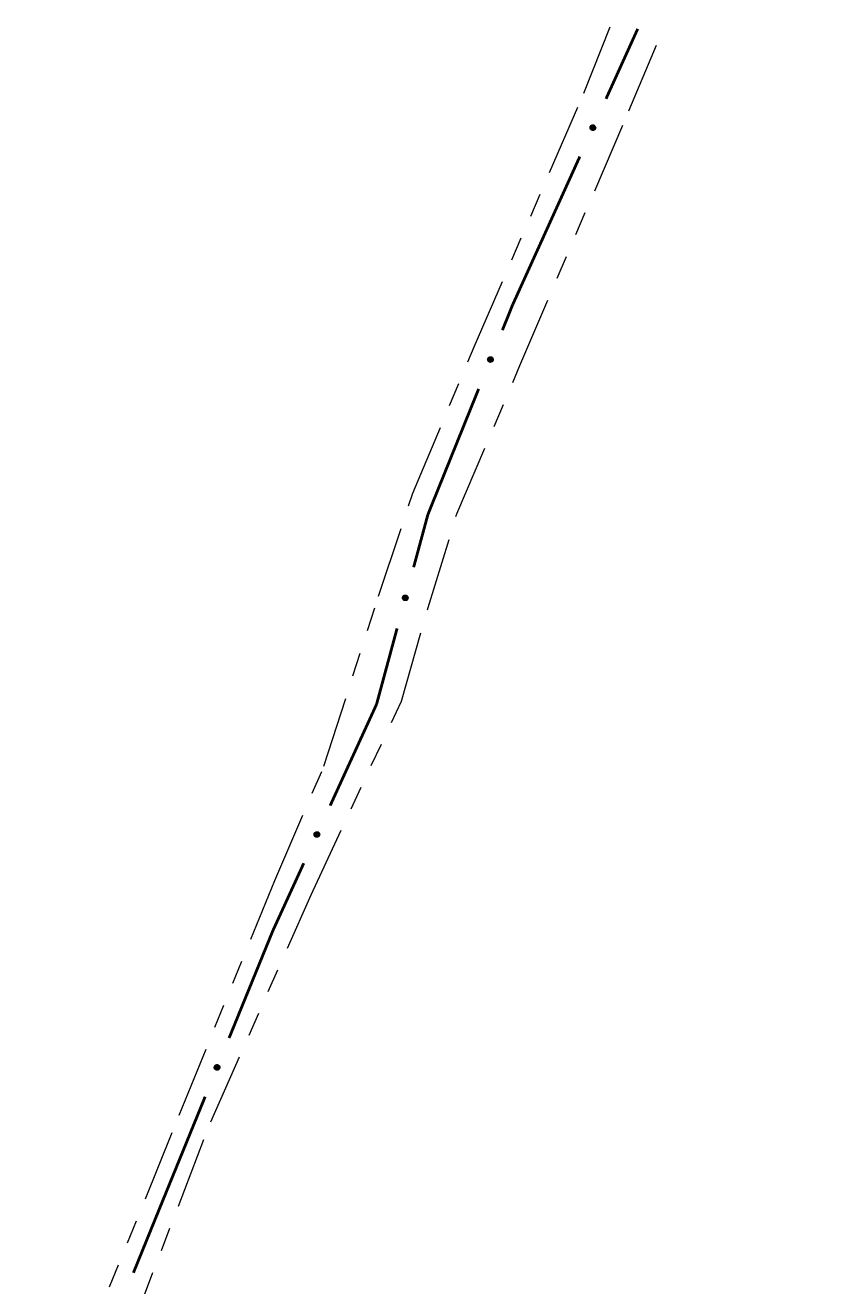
# Model space of a CAD drawing. Extents: x 208948 to 212966, y 4875285 to 4878160.
# Drawn here: x 210238.9 to 210289, y 4876984.6 to 4877064.2 of the extents above; entities that cross this region are included whole.
import ezdxf

# ---------------------------------------------------------------- set-up
doc = ezdxf.new("R2010")
doc.units = 0
doc.header["$LTSCALE"] = 1.5
doc.header["$MEASUREMENT"] = 0
doc.linetypes.add('TRACO_25', pattern=[8, 3, -1, 1, -1, 1, -1])
doc.layers.add('SV-EIXO-RUA-N-PAV', color=6, linetype='CONTINUOUS')
doc.layers.add('SV-RUA-NAO-PAV', color=7, linetype='CONTINUOUS')

msp = doc.modelspace()

# ---------------------------------------------------------------- linework, layer by layer
at = {"layer": 'SV-EIXO-RUA-N-PAV', "const_width": 0.18}
for points in [[(210277.213381, 4877063.177064), (210277.564607, 4877063.951644)], [(210275.561504, 4877059.534084), (210277.213381, 4877063.177064)], [(210269.6725, 4877046.546728), (210273.909626, 4877055.891105)], [(210269.395211, 4877045.860803), (210269.6725, 4877046.546728)], [(210269.020422, 4877044.933693), (210269.395211, 4877045.860803)], [(210264.317141, 4877033.299261), (210267.521265, 4877041.225253)], [(210264.199378, 4877032.86405), (210264.317141, 4877033.299261)], [(210263.415793, 4877029.968192), (210264.199378, 4877032.86405)], [(210261.07574, 4877021.320169), (210262.371013, 4877026.107048)], [(210261.058674, 4877021.282918), (210261.07574, 4877021.320169)], [(210258.14317, 4877014.91897), (210261.058674, 4877021.282918)], [(210254.522472, 4877007.015724), (210256.477168, 4877011.282428)], [(210254.406551, 4877006.731606), (210254.522472, 4877007.015724)], [(210251.76218, 4877000.250302), (210254.406551, 4877006.731606)], [(210247.335016, 4876989.399412), (210250.25111, 4876996.5467)], [(210245.722988, 4876985.433822), (210247.229304, 4876989.13936)], [(210247.229304, 4876989.13936), (210247.335016, 4876989.399412)]]:
    msp.add_lwpolyline(points, dxfattribs=at)
at = {"layer": 'SV-EIXO-RUA-N-PAV'}
for points in [[(210274.575974, 4877057.627198), (210274.558112, 4877057.672728), (210274.552071, 4877057.715512), (210274.557303, 4877057.752645), (210274.570483, 4877057.784254), (210274.587609, 4877057.815072), (210274.61173, 4877057.842334), (210274.645204, 4877057.866662), (210274.690751, 4877057.8849), (210274.734986, 4877057.888208), (210274.771666, 4877057.885026), (210274.805416, 4877057.873181), (210274.835076, 4877057.856043), (210274.862566, 4877057.83005), (210274.886888, 4877057.795887), (210274.904119, 4877057.749643), (210274.909753, 4877057.707659), (210274.90375, 4877057.671874), (210274.891626, 4877057.638019), (210274.873766, 4877057.606766), (210274.849933, 4877057.580141), (210274.815492, 4877057.555714), (210274.769624, 4877057.539312), (210274.727814, 4877057.533214), (210274.691955, 4877057.538714), (210274.658893, 4877057.5514), (210274.627773, 4877057.568201), (210274.599359, 4877057.591307), (210274.575974, 4877057.627198)], [(210268.114937, 4877042.987522), (210268.0952, 4877043.032271), (210268.087387, 4877043.074767), (210268.091072, 4877043.112086), (210268.102928, 4877043.144214), (210268.118759, 4877043.175717), (210268.141727, 4877043.203957), (210268.174162, 4877043.229654), (210268.218913, 4877043.249768), (210268.262971, 4877043.25491), (210268.299752, 4877043.253255), (210268.333965, 4877043.242821), (210268.364311, 4877043.22693), (210268.392856, 4877043.202101), (210268.418577, 4877043.168977), (210268.437713, 4877043.12349), (210268.445087, 4877043.081776), (210268.440574, 4877043.045773), (210268.429867, 4877043.011443), (210268.41332, 4877042.979475), (210268.390614, 4877042.951883), (210268.357217, 4877042.926047), (210268.31207, 4877042.907754), (210268.270549, 4877042.899925), (210268.234492, 4877042.903931), (210268.200932, 4877042.915233), (210268.169142, 4877042.930727), (210268.139793, 4877042.952633), (210268.114937, 4877042.987522)], [(210262.749615, 4877027.927679), (210262.724666, 4877027.969746), (210262.711827, 4877028.011002), (210262.711021, 4877028.048494), (210262.718948, 4877028.08181), (210262.730897, 4877028.11498), (210262.750322, 4877028.145765), (210262.779451, 4877028.175157), (210262.821474, 4877028.20048), (210262.864601, 4877028.210856), (210262.901315, 4877028.213612), (210262.936531, 4877028.207346), (210262.96856, 4877028.195199), (210262.99987, 4877028.173963), (210263.029368, 4877028.144154), (210263.053809, 4877028.101282), (210263.066119, 4877028.060749), (210263.065946, 4877028.024465), (210263.059423, 4877027.989101), (210263.046818, 4877027.955383), (210263.027576, 4877027.925274), (210262.997509, 4877027.895628), (210262.954874, 4877027.872066), (210262.914588, 4877027.859326), (210262.878311, 4877027.85899), (210262.84364, 4877027.866196), (210262.810224, 4877027.877776), (210262.778466, 4877027.896014), (210262.749615, 4877027.927679)], [(210257.150248, 4877013.015922), (210257.132563, 4877013.061521), (210257.126689, 4877013.104328), (210257.132065, 4877013.141441), (210257.145367, 4877013.172998), (210257.162612, 4877013.20375), (210257.186839, 4877013.230918), (210257.220407, 4877013.255115), (210257.266025, 4877013.273176), (210257.310272, 4877013.276313), (210257.346939, 4877013.272989), (210257.380643, 4877013.261013), (210257.410236, 4877013.243759), (210257.437625, 4877013.217661), (210257.461814, 4877013.183403), (210257.478866, 4877013.137093), (210257.484337, 4877013.095087), (210257.478195, 4877013.059326), (210257.46594, 4877013.025518), (210257.447958, 4877012.994334), (210257.424023, 4877012.967803), (210257.389487, 4877012.943509), (210257.343556, 4877012.927285), (210257.301723, 4877012.92135), (210257.265885, 4877012.926989), (210257.232872, 4877012.939803), (210257.201818, 4877012.956724), (210257.173494, 4877012.979941), (210257.150248, 4877013.015922)], [(210250.850443, 4876998.307052), (210250.83085, 4876998.351864), (210250.823174, 4876998.394385), (210250.826979, 4876998.431692), (210250.838938, 4876998.463782), (210250.85487, 4876998.495234), (210250.877929, 4876998.5234), (210250.910447, 4876998.548992), (210250.955262, 4876998.568962), (210250.999336, 4876998.573963), (210251.036111, 4876998.572189), (210251.070291, 4876998.561646), (210251.100586, 4876998.545657), (210251.129051, 4876998.520737), (210251.154665, 4876998.48753), (210251.173655, 4876998.441981), (210251.180894, 4876998.400244), (210251.176266, 4876998.364255), (210251.165449, 4876998.329961), (210251.148799, 4876998.298046), (210251.126004, 4876998.270527), (210251.092524, 4876998.244799), (210251.047319, 4876998.226651), (210251.005773, 4876998.218955), (210250.969729, 4876998.223077), (210250.936205, 4876998.234487), (210250.904465, 4876998.250083), (210250.875187, 4876998.272084), (210250.850443, 4876998.307052)]]:
    msp.add_lwpolyline(points, close=True, dxfattribs=at)
for points in [[(210274.552071, 4877057.715512), (210274.587609, 4877057.815072)], [(210274.554563, 4877057.697102), (210274.596912, 4877057.820233)], [(210274.558112, 4877057.672728), (210274.61173, 4877057.842334)], [(210274.567252, 4877057.652394), (210274.625797, 4877057.847588)], [(210274.575974, 4877057.627198), (210274.645204, 4877057.866662)], [(210274.589652, 4877057.609276), (210274.668236, 4877057.871794)], [(210274.599359, 4877057.591307), (210274.690751, 4877057.8849)], [(210274.615649, 4877057.584004), (210274.710574, 4877057.882561)], [(210274.627773, 4877057.568201), (210274.734986, 4877057.888208)], [(210274.643899, 4877057.563702), (210274.749647, 4877057.882823)], [(210274.658893, 4877057.5514), (210274.771666, 4877057.885026)], [(210274.67689, 4877057.547245), (210274.790194, 4877057.876423)], [(210274.691955, 4877057.538714), (210274.805416, 4877057.873181)], [(210274.712018, 4877057.538807), (210274.819457, 4877057.861656)], [(210274.727814, 4877057.533214), (210274.835076, 4877057.856043)], [(210274.750528, 4877057.537826), (210274.847823, 4877057.838306)], [(210274.769624, 4877057.539312), (210274.862566, 4877057.83005)], [(210274.79275, 4877057.551642), (210274.873936, 4877057.809985)], [(210274.815492, 4877057.555714), (210274.886888, 4877057.795887)], [(210274.83282, 4877057.573926), (210274.892722, 4877057.765508)], [(210274.849933, 4877057.580141), (210274.904119, 4877057.749643)], [(210274.863063, 4877057.597669), (210274.904732, 4877057.722606)], [(210274.873766, 4877057.606766), (210274.909753, 4877057.707659)], [(210268.087387, 4877043.074767), (210268.118759, 4877043.175717)], [(210268.090642, 4877043.056477), (210268.12784, 4877043.18126)], [(210268.0952, 4877043.032271), (210268.141727, 4877043.203957)], [(210268.105176, 4877043.012334), (210268.155564, 4877043.209791)], [(210268.114937, 4877042.987522), (210268.174162, 4877043.229654)], [(210268.129347, 4877042.970183), (210268.196961, 4877043.235739)], [(210268.139793, 4877042.952633), (210268.218913, 4877043.249768)], [(210268.156371, 4877042.946012), (210268.238815, 4877043.248255)], [(210268.169142, 4877042.930727), (210268.262971, 4877043.25491)], [(210268.185441, 4877042.926902), (210268.277844, 4877043.250139)], [(210268.200932, 4877042.915233), (210268.299752, 4877043.253255)], [(210268.219086, 4877042.911829), (210268.318622, 4877043.245428)], [(210268.234492, 4877042.903931), (210268.333965, 4877043.242821)], [(210268.254534, 4877042.904857), (210268.348472, 4877043.23189)], [(210268.270549, 4877042.899925), (210268.364311, 4877043.22693)], [(210268.293052, 4877042.905477), (210268.377784, 4877043.209737)], [(210268.31207, 4877042.907754), (210268.392856, 4877043.202101)], [(210268.334664, 4877042.921034), (210268.40505, 4877043.182525)], [(210268.357217, 4877042.926047), (210268.418577, 4877043.168977)], [(210268.373773, 4877042.944963), (210268.425668, 4877043.138867)], [(210268.390614, 4877042.951883), (210268.437713, 4877043.12349)], [(210268.403004, 4877042.969941), (210268.439449, 4877043.096501)], [(210268.41332, 4877042.979475), (210268.445087, 4877043.081776)], [(210262.711827, 4877028.011002), (210262.730897, 4877028.11498)], [(210262.717246, 4877027.993232), (210262.73925, 4877028.12157)], [(210262.724666, 4877027.969746), (210262.750322, 4877028.145765)], [(210262.736956, 4877027.951145), (210262.763361, 4877028.153212)], [(210262.749615, 4877027.927679), (210262.779451, 4877028.175157)], [(210262.765996, 4877027.912189), (210262.801357, 4877028.183925)], [(210262.778466, 4877027.896014), (210262.821474, 4877028.20048)], [(210262.795717, 4877027.891424), (210262.841414, 4877028.201358)], [(210262.810224, 4877027.877776), (210262.864601, 4877028.210856)], [(210262.826864, 4877027.875928), (210262.879937, 4877028.207898)], [(210262.84364, 4877027.866196), (210262.901315, 4877028.213612)], [(210262.862071, 4877027.864988), (210262.920986, 4877028.208099)], [(210262.878311, 4877027.85899), (210262.936531, 4877028.207346)], [(210262.898099, 4877027.862307), (210262.952241, 4877028.198228)], [(210262.914588, 4877027.859326), (210262.96856, 4877028.195199)], [(210262.936265, 4877027.867529), (210262.983993, 4877028.179741)], [(210262.954874, 4877027.872066), (210262.99987, 4877028.173963)], [(210262.975718, 4877027.887953), (210263.014318, 4877028.155986)], [(210262.997509, 4877027.895628), (210263.029368, 4877028.144154)], [(210263.011684, 4877027.916388), (210263.04001, 4877028.115108)], [(210263.027576, 4877027.925274), (210263.053809, 4877028.101282)], [(210263.037717, 4877027.944684), (210263.05876, 4877028.074695)], [(210263.046818, 4877027.955383), (210263.066119, 4877028.060749)], [(210257.126689, 4877013.104328), (210257.162612, 4877013.20375)], [(210257.129109, 4877013.085909), (210257.171935, 4877013.208875)], [(210257.132563, 4877013.061521), (210257.186839, 4877013.230918)], [(210257.141625, 4877013.041152), (210257.200926, 4877013.236117)], [(210257.150248, 4877013.015922), (210257.220407, 4877013.255115)], [(210257.163856, 4877012.997947), (210257.243458, 4877013.260158)], [(210257.173494, 4877012.979941), (210257.266025, 4877013.273176)], [(210257.189755, 4877012.972574), (210257.285838, 4877013.270761)], [(210257.201818, 4877012.956724), (210257.310272, 4877013.276313)], [(210257.217927, 4877012.952163), (210257.324912, 4877013.270871)], [(210257.232872, 4877012.939803), (210257.346939, 4877013.272989)], [(210257.250853, 4877012.935578), (210257.365434, 4877013.264314)], [(210257.265885, 4877012.926989), (210257.380643, 4877013.261013)], [(210257.285948, 4877012.927004), (210257.394639, 4877013.249433)], [(210257.301723, 4877012.92135), (210257.410236, 4877013.243759)], [(210257.324454, 4877012.925874), (210257.422914, 4877013.225973)], [(210257.343556, 4877012.927285), (210257.437625, 4877013.217661)], [(210257.36673, 4877012.939526), (210257.448917, 4877013.197551)], [(210257.389487, 4877012.943509), (210257.461814, 4877013.183403)], [(210257.406885, 4877012.961653), (210257.467531, 4877013.153002)], [(210257.424023, 4877012.967803), (210257.478866, 4877013.137093)], [(210257.43722, 4877012.985279), (210257.479374, 4877013.110053)], [(210257.447958, 4877012.994334), (210257.484337, 4877013.095087)], [(210250.823174, 4876998.394385), (210250.85487, 4876998.495234)], [(210250.82637, 4876998.376084), (210250.863969, 4876998.500748)], [(210250.83085, 4876998.351864), (210250.877929, 4876998.5234)], [(210250.840763, 4876998.331895), (210250.891784, 4876998.52919)], [(210250.850443, 4876998.307052), (210250.910447, 4876998.548992)], [(210250.864798, 4876998.289667), (210250.933265, 4876998.555004)], [(210250.875187, 4876998.272084), (210250.955262, 4876998.568962)], [(210250.891744, 4876998.265409), (210250.975159, 4876998.567385)], [(210250.904465, 4876998.250083), (210250.999336, 4876998.573963)], [(210250.920752, 4876998.246205), (210251.014194, 4876998.569144)], [(210250.936205, 4876998.234487), (210251.036111, 4876998.572189)], [(210250.954348, 4876998.231024), (210251.054956, 4876998.564302)], [(210250.969729, 4876998.223077), (210251.070291, 4876998.561646)], [(210250.989774, 4876998.223939), (210251.084763, 4876998.550668)], [(210251.005773, 4876998.218955), (210251.100586, 4876998.545657)], [(210251.028293, 4876998.224434), (210251.114003, 4876998.528421)], [(210251.047319, 4876998.226651), (210251.129051, 4876998.520737)], [(210251.069956, 4876998.239858), (210251.141182, 4876998.501122)], [(210251.092524, 4876998.244799), (210251.154665, 4876998.48753)], [(210251.109142, 4876998.263661), (210251.161659, 4876998.457397)], [(210251.126004, 4876998.270527), (210251.173655, 4876998.441981)], [(210251.138453, 4876998.288545), (210251.175304, 4876998.414987)], [(210251.148799, 4876998.298046), (210251.180894, 4876998.400244)]]:
    msp.add_lwpolyline(points, dxfattribs=at)
at = {"layer": 'SV-RUA-NAO-PAV', "linetype": 'TRACO_25'}
for points in [[(210241.969632, 4876978.988017, 12.386517), (210248.609066, 4876995.375349, 12.386517), (210254.644916, 4877010.19336, 12.386517), (210257.753379, 4877017.406201, 12.386517), (210261.193813, 4877028.150013, 12.386517), (210263.366719, 4877034.638552, 12.386517), (210267.229663, 4877043.873402, 12.386517), (210274.17089, 4877059.898583, 12.386517), (210275.871902, 4877064.181282, 12.386517)], [(210434.23484, 4876876.263174, 12.783555), (210408.991563, 4876891.395039, 12.783555), (210365.245453, 4876918.258608, 13.048247), (210352.00334, 4876927.259775, 13.104967), (210328.03961, 4876943.241857, 13.086061), (210307.557939, 4876951.883135, 12.518863), (210283.737257, 4876957.764205, 12.462143), (210262.83748, 4876960.204872, 12.291984), (210251.566633, 4876959.250788, 12.329797), (210246.85867, 4876958.526486, 12.329797), (210244.998906, 4876958.205034, 12.329797), (210242.392141, 4876958.285052, 12.329797), (210240.158877, 4876959.612939, 12.329797), (210238.891348, 4876961.966921, 12.329797), (210239.977801, 4876966.976676, 12.386517), (210244.263255, 4876978.444791, 12.386517), (210250.600897, 4876994.95284, 12.386517), (210256.938539, 4877009.287983, 12.386517), (210262.642417, 4877021.510579, 12.386517), (210264.332455, 4877027.425712, 12.386517), (210266.14321, 4877033.340844, 12.386517), (210270.126871, 4877042.696411, 12.386517), (210277.00774, 4877058.781951, 12.386517), (210278.785632, 4877063.015406, 12.386517)]]:
    msp.add_polyline3d(points, dxfattribs=at)

doc.saveas('drawing.dxf')
